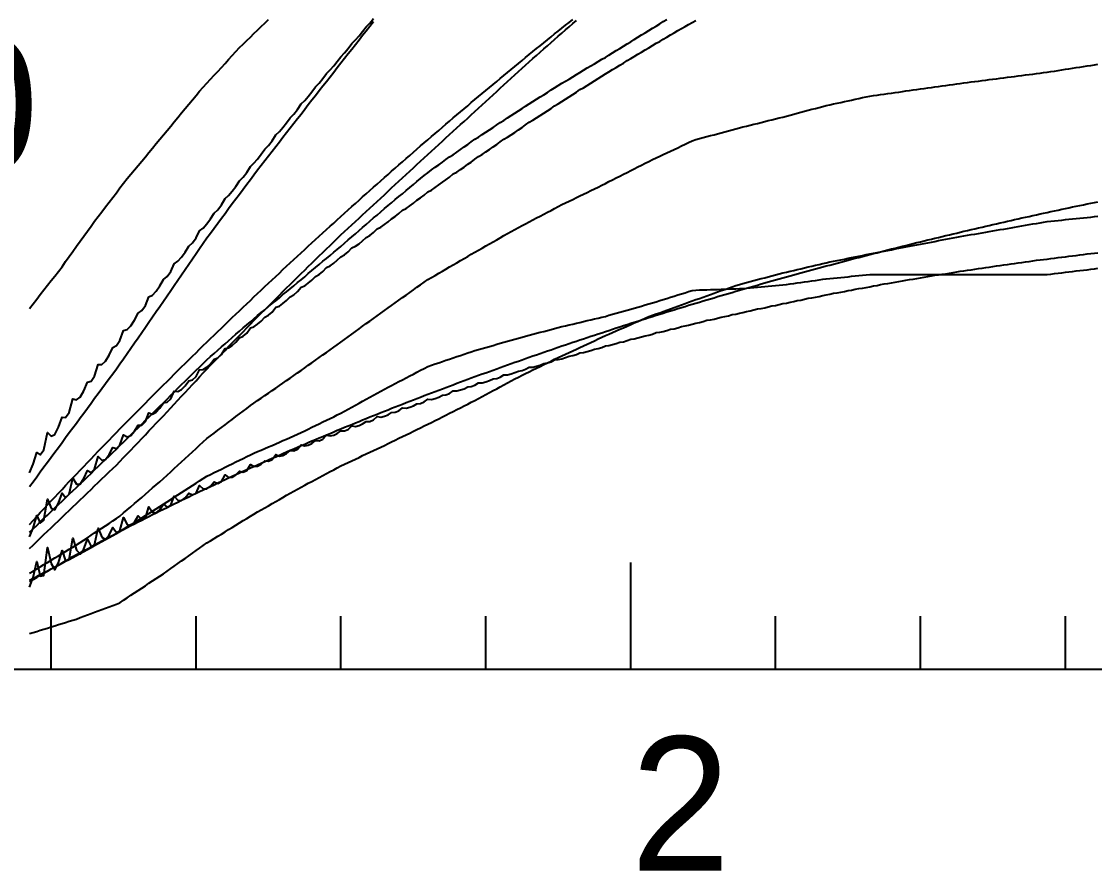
# Model space of a CAD drawing. Extents: x -35 to 179, y -35 to 144.
# Drawn here: x 6.9 to 70.9, y -12 to 38.7 of the extents above; entities that cross this region are included whole.
import ezdxf

# ---------------------------------------------------------------- set-up
doc = ezdxf.new("R2010")
doc.units = 0

msp = doc.modelspace()

# ---------------------------------------------------------------- linework, layer by layer
at = {"color": 0}
for p, q in [((43.238, 0), (43.238, 6.4)), ((8.648, 0), (8.648, 3.2)), ((17.295, 0), (17.295, 3.2)), ((25.943, 0), (25.943, 3.2)), ((34.591, 0), (34.591, 3.2)), ((51.886, 0), (51.886, 3.2)), ((60.534, 0), (60.534, 3.2)), ((69.181, 0), (69.181, 3.2))]:
    msp.add_line(p, q, dxfattribs=at)
msp.add_lwpolyline([(0, 0), (0, 118.084), (179.2, 118.084), (179.2, 0)], close=True, dxfattribs=at)
at = {"color": 3}
for points in [[(7.35, 11.755), (7.567, 12.268), (7.783, 12.97), (7.999, 12.825), (8.215, 13.117), (8.431, 14.154), (8.648, 13.944), (8.864, 14.044), (9.08, 14.484), (9.296, 15.068), (9.512, 15.054), (9.729, 15.354), (9.945, 16.178), (10.161, 16.101), (10.377, 16.262), (10.593, 16.655), (10.81, 17.159), (11.026, 17.228), (11.242, 17.53), (11.458, 18.213), (11.674, 18.224), (11.891, 18.422), (12.107, 18.783), (12.323, 19.232), (12.539, 19.355), (12.755, 19.657), (12.971, 20.241), (13.188, 20.312), (13.404, 20.532), (13.62, 20.871), (13.836, 21.281), (14.052, 21.44), (14.269, 21.738), (14.485, 22.252), (14.701, 22.366), (14.917, 22.599), (15.133, 22.921), (15.35, 23.301), (15.566, 23.484), (15.782, 23.78), (15.998, 24.241), (16.214, 24.384), (16.431, 24.626), (16.647, 24.935), (16.863, 25.292), (17.079, 25.492), (17.295, 25.783), (17.511, 26.204), (17.728, 26.369), (17.944, 26.616), (18.16, 26.915), (18.376, 27.253), (18.592, 27.464), (18.809, 27.751), (19.025, 28.14), (19.241, 28.321), (19.457, 28.571), (19.673, 28.86), (19.89, 29.183), (20.106, 29.402), (20.322, 29.685), (20.538, 30.048), (20.754, 30.24), (20.971, 30.491), (21.187, 30.772), (21.403, 31.083), (21.619, 31.307), (21.835, 31.585), (22.051, 31.927), (22.268, 32.128), (22.484, 32.379), (22.7, 32.653), (22.916, 32.952), (23.132, 33.179), (23.349, 33.454), (23.565, 33.778), (23.781, 33.984), (23.997, 34.234), (24.213, 34.502), (24.43, 34.792), (24.646, 35.021), (24.862, 35.291), (25.078, 35.6), (25.294, 35.811), (25.511, 36.059), (25.727, 36.321), (25.943, 36.602), (26.159, 36.832), (26.375, 37.097), (26.592, 37.394), (26.808, 37.607), (27.024, 37.853), (27.24, 38.11), (27.456, 38.383), (27.672, 38.613), (27.889, 38.874)], [(7.35, 8.671), (7.567, 8.906), (7.783, 9.141), (7.999, 9.374), (8.215, 9.608), (8.431, 9.841), (8.648, 10.073), (8.864, 10.304), (9.08, 10.535), (9.296, 10.765), (9.512, 10.995), (9.729, 11.224), (9.945, 11.453), (10.161, 11.681), (10.377, 11.908), (10.593, 12.135), (10.81, 12.362), (11.026, 12.588), (11.242, 12.813), (11.458, 13.038), (11.674, 13.262), (11.891, 13.486), (12.107, 13.709), (12.323, 13.932), (12.539, 14.154), (12.755, 14.376), (12.971, 14.597), (13.188, 14.818), (13.404, 15.038), (13.62, 15.258), (13.836, 15.478), (14.052, 15.696), (14.269, 15.915), (14.485, 16.133), (14.701, 16.35), (14.917, 16.567), (15.133, 16.784), (15.35, 17), (15.566, 17.215), (15.782, 17.43), (15.998, 17.645), (16.214, 17.859), (16.431, 18.073), (16.647, 18.286), (16.863, 18.499), (17.079, 18.712), (17.295, 18.924), (17.511, 19.135), (17.728, 19.346), (17.944, 19.557), (18.16, 19.767), (18.376, 19.977), (18.592, 20.186), (18.809, 20.395), (19.025, 20.604), (19.241, 20.812), (19.457, 21.02), (19.673, 21.227), (19.89, 21.434), (20.106, 21.64), (20.322, 21.846), (20.538, 22.052), (20.754, 22.257), (20.971, 22.462), (21.187, 22.666), (21.403, 22.87), (21.619, 23.074), (21.835, 23.277), (22.051, 23.48), (22.268, 23.682), (22.484, 23.884), (22.7, 24.086), (22.916, 24.287), (23.132, 24.488), (23.349, 24.688), (23.565, 24.888), (23.781, 25.087), (23.997, 25.287), (24.213, 25.485), (24.43, 25.684), (24.646, 25.882), (24.862, 26.079), (25.078, 26.277), (25.294, 26.474), (25.511, 26.67), (25.727, 26.866), (25.943, 27.062), (26.159, 27.257), (26.375, 27.452), (26.592, 27.647), (26.808, 27.841), (27.024, 28.035), (27.24, 28.228), (27.456, 28.421), (27.672, 28.614), (27.889, 28.806), (28.105, 28.998), (28.321, 29.189), (28.537, 29.381), (28.753, 29.571), (28.97, 29.762), (29.186, 29.952), (29.402, 30.142), (29.618, 30.331), (29.834, 30.52), (30.051, 30.708), (30.267, 30.897), (30.483, 31.085), (30.699, 31.272), (30.915, 31.459), (31.132, 31.646), (31.348, 31.832), (31.564, 32.018), (31.78, 32.204), (31.996, 32.389), (32.212, 32.574), (32.429, 32.759), (32.645, 32.943), (32.861, 33.127), (33.077, 33.311), (33.293, 33.494), (33.51, 33.677), (33.726, 33.859), (33.942, 34.041), (34.158, 34.223), (34.374, 34.404), (34.591, 34.585), (34.807, 34.766), (35.023, 34.946), (35.239, 35.126), (35.455, 35.306), (35.672, 35.485), (35.888, 35.664), (36.104, 35.843), (36.32, 36.021), (36.536, 36.199), (36.752, 36.376), (36.969, 36.553), (37.185, 36.73), (37.401, 36.907), (37.617, 37.083), (37.833, 37.259), (38.05, 37.434), (38.266, 37.609), (38.482, 37.784), (38.698, 37.958), (38.914, 38.133), (39.131, 38.306), (39.347, 38.48), (39.563, 38.653), (39.779, 38.825)], [(7.35, 7.938), (7.567, 8.437), (7.783, 9.202), (7.999, 8.752), (8.215, 8.93), (8.431, 10.173), (8.648, 9.642), (8.864, 9.543), (9.08, 9.941), (9.296, 10.543), (9.512, 10.283), (9.729, 10.476), (9.945, 11.426), (10.161, 11.082), (10.377, 11.075), (10.593, 11.407), (10.81, 11.9), (11.026, 11.763), (11.242, 11.964), (11.458, 12.717), (11.674, 12.5), (11.891, 12.55), (12.107, 12.84), (12.323, 13.258), (12.539, 13.202), (12.755, 13.406), (12.971, 14.021), (13.188, 13.893), (13.404, 13.979), (13.62, 14.24), (13.836, 14.605), (14.052, 14.604), (14.269, 14.808), (14.485, 15.326), (14.701, 15.261), (14.917, 15.371), (15.133, 15.611), (15.35, 15.936), (15.566, 15.973), (15.782, 16.176), (15.998, 16.621), (16.214, 16.602), (16.431, 16.728), (16.647, 16.952), (16.863, 17.248), (17.079, 17.312), (17.295, 17.512), (17.511, 17.902), (17.728, 17.918), (17.944, 18.054), (18.16, 18.266), (18.376, 18.538), (18.592, 18.622), (18.809, 18.819), (19.025, 19.166), (19.241, 19.207), (19.457, 19.351), (19.673, 19.553), (19.89, 19.805), (20.106, 19.904), (20.322, 20.098), (20.538, 20.411), (20.754, 20.472), (20.971, 20.62), (21.187, 20.813), (21.403, 21.05), (21.619, 21.159), (21.835, 21.35), (22.051, 21.635), (22.268, 21.711), (22.484, 21.862), (22.7, 22.048), (22.916, 22.271), (23.132, 22.388), (23.349, 22.575), (23.565, 22.838), (23.781, 22.925), (23.997, 23.078), (24.213, 23.257), (24.43, 23.47), (24.646, 23.592), (24.862, 23.776), (25.078, 24.019), (25.294, 24.115), (25.511, 24.269), (25.727, 24.442), (25.943, 24.645), (26.159, 24.772), (26.375, 24.952), (26.592, 25.178), (26.808, 25.282), (27.024, 25.435), (27.24, 25.603), (27.456, 25.797), (27.672, 25.927), (27.889, 26.103), (28.105, 26.316), (28.321, 26.424), (28.537, 26.577), (28.753, 26.741), (28.97, 26.927), (29.186, 27.058), (29.402, 27.231), (29.618, 27.432), (29.834, 27.544), (30.051, 27.696), (30.267, 27.855), (30.483, 28.034), (30.699, 28.166), (30.915, 28.336), (31.132, 28.525), (31.348, 28.641), (31.564, 28.791), (31.78, 28.945), (31.996, 29.118), (32.212, 29.251), (32.429, 29.417), (32.645, 29.597), (32.861, 29.714), (33.077, 29.863), (33.293, 30.014), (33.51, 30.18), (33.726, 30.313), (33.942, 30.476), (34.158, 30.647), (34.374, 30.766), (34.591, 30.913), (34.807, 31.059), (35.023, 31.22), (35.239, 31.353), (35.455, 31.512), (35.672, 31.676), (35.888, 31.795), (36.104, 31.94), (36.32, 32.083), (36.536, 32.239), (36.752, 32.37), (36.969, 32.526), (37.185, 32.683), (37.401, 32.802), (37.617, 32.945), (37.833, 33.084), (38.05, 33.235), (38.266, 33.366), (38.482, 33.518), (38.698, 33.669), (38.914, 33.788), (39.131, 33.928), (39.347, 34.064), (39.563, 34.211), (39.779, 34.34), (39.995, 34.489), (40.212, 34.633), (40.428, 34.752), (40.644, 34.89), (40.86, 35.022), (41.076, 35.164), (41.293, 35.292), (41.509, 35.437), (41.725, 35.577), (41.941, 35.694), (42.157, 35.83), (42.373, 35.959), (42.59, 36.097), (42.806, 36.223), (43.022, 36.365), (43.238, 36.499), (43.454, 36.616), (43.671, 36.749), (43.887, 36.875), (44.103, 37.009), (44.319, 37.133), (44.535, 37.272), (44.752, 37.401), (44.968, 37.516), (45.184, 37.646), (45.4, 37.769), (45.616, 37.899), (45.833, 38.021), (46.049, 38.157), (46.265, 38.282), (46.481, 38.396), (46.697, 38.523), (46.913, 38.643), (47.13, 38.769)]]:
    msp.add_lwpolyline(points, dxfattribs=at)
at = {"color": 4}
for points in [[(7.35, 8.204), (7.567, 8.406), (7.783, 8.609), (7.999, 8.822), (8.215, 9.037), (8.431, 9.228), (8.648, 9.439), (8.864, 9.652), (9.08, 9.853), (9.296, 10.054), (9.512, 10.266), (9.729, 10.48), (9.945, 10.668), (10.161, 10.878), (10.377, 11.097), (10.593, 11.3), (10.81, 11.504), (11.026, 11.719), (11.242, 11.935), (11.458, 12.125), (11.674, 12.339), (11.891, 12.553), (12.107, 12.755), (12.323, 12.956), (12.539, 13.17), (12.755, 13.384), (12.971, 13.584), (13.188, 13.805), (13.404, 14.028), (13.62, 14.236), (13.836, 14.445), (14.052, 14.666), (14.269, 14.888), (14.485, 15.083), (14.701, 15.303), (14.917, 15.523), (15.133, 15.73), (15.35, 15.937), (15.566, 16.159), (15.782, 16.381), (15.998, 16.577), (16.214, 16.798), (16.431, 17.019), (16.647, 17.226), (16.863, 17.434), (17.079, 17.654), (17.295, 17.875), (17.511, 18.069), (17.728, 18.287), (17.944, 18.507), (18.16, 18.694), (18.376, 18.879), (18.592, 19.076), (18.809, 19.274), (19.025, 19.446), (19.241, 19.642), (19.457, 19.838), (19.673, 20.022), (19.89, 20.205), (20.106, 20.401), (20.322, 20.597), (20.538, 20.767), (20.754, 20.955), (20.971, 21.142), (21.187, 21.316), (21.403, 21.49), (21.619, 21.676), (21.835, 21.862), (22.051, 22.022), (22.268, 22.207), (22.484, 22.392), (22.7, 22.564), (22.916, 22.736), (23.132, 22.92), (23.349, 23.108), (23.565, 23.273), (23.781, 23.462), (23.997, 23.652), (24.213, 23.829), (24.43, 24.006), (24.646, 24.194), (24.862, 24.383), (25.078, 24.546), (25.294, 24.734), (25.511, 24.921), (25.727, 25.096), (25.943, 25.271), (26.159, 25.47), (26.375, 25.666), (26.592, 25.837), (26.808, 26.031), (27.024, 26.226), (27.24, 26.408), (27.456, 26.59), (27.672, 26.784), (27.889, 26.978), (28.105, 27.147), (28.321, 27.34), (28.537, 27.533), (28.753, 27.708), (28.97, 27.884), (29.186, 28.071), (29.402, 28.259), (29.618, 28.422), (29.834, 28.608), (30.051, 28.795), (30.267, 28.969), (30.483, 29.143), (30.699, 29.328), (30.915, 29.514), (31.132, 29.675), (31.348, 29.838), (31.564, 29.998), (31.78, 30.146), (31.996, 30.295), (32.212, 30.454), (32.429, 30.614), (32.645, 30.749), (32.861, 30.908), (33.077, 31.067), (33.293, 31.213), (33.51, 31.36), (33.726, 31.517), (33.942, 31.67), (34.158, 31.798), (34.374, 31.948), (34.591, 32.098), (34.807, 32.237), (35.023, 32.375), (35.239, 32.524), (35.455, 32.674), (35.672, 32.8), (35.888, 32.948), (36.104, 33.097), (36.32, 33.233), (36.536, 33.368), (36.752, 33.513), (36.969, 33.657), (37.185, 33.778), (37.401, 33.922), (37.617, 34.065), (37.833, 34.197), (38.05, 34.329), (38.266, 34.471), (38.482, 34.614), (38.698, 34.733), (38.914, 34.875), (39.131, 35.016), (39.347, 35.142), (39.563, 35.268), (39.779, 35.405), (39.995, 35.542), (40.212, 35.656), (40.428, 35.792), (40.644, 35.929), (40.86, 36.053), (41.076, 36.178), (41.293, 36.313), (41.509, 36.448), (41.725, 36.561), (41.941, 36.702), (42.157, 36.842), (42.373, 36.971), (42.59, 37.101), (42.806, 37.24), (43.022, 37.379), (43.238, 37.497), (43.454, 37.635), (43.671, 37.773), (43.887, 37.901), (44.103, 38.028), (44.319, 38.165), (44.535, 38.306), (44.752, 38.424), (44.968, 38.564), (45.184, 38.703), (45.4, 38.832)], [(7.35, 7.225), (7.567, 7.434), (7.783, 7.642), (7.999, 7.851), (8.215, 8.059), (8.431, 8.267), (8.648, 8.475), (8.864, 8.682), (9.08, 8.889), (9.296, 9.096), (9.512, 9.303), (9.729, 9.509), (9.945, 9.715), (10.161, 9.921), (10.377, 10.133), (10.593, 10.343), (10.81, 10.552), (11.026, 10.761), (11.242, 10.97), (11.458, 11.178), (11.674, 11.387), (11.891, 11.595), (12.107, 11.802), (12.323, 12.01), (12.539, 12.217), (12.755, 12.425), (12.971, 12.657), (13.188, 12.885), (13.404, 13.112), (13.62, 13.34), (13.836, 13.568), (14.052, 13.796), (14.269, 14.024), (14.485, 14.252), (14.701, 14.48), (14.917, 14.708), (15.133, 14.936), (15.35, 15.164), (15.566, 15.396), (15.782, 15.628), (15.998, 15.86), (16.214, 16.092), (16.431, 16.324), (16.647, 16.556), (16.863, 16.788), (17.079, 17.02), (17.295, 17.252), (17.511, 17.484), (17.728, 17.716), (17.944, 17.948), (18.16, 18.173), (18.376, 18.396), (18.592, 18.62), (18.809, 18.843), (19.025, 19.066), (19.241, 19.288), (19.457, 19.511), (19.673, 19.734), (19.89, 19.956), (20.106, 20.178), (20.322, 20.4), (20.538, 20.622), (20.754, 20.841), (20.971, 21.058), (21.187, 21.276), (21.403, 21.493), (21.619, 21.709), (21.835, 21.926), (22.051, 22.143), (22.268, 22.359), (22.484, 22.575), (22.7, 22.791), (22.916, 23.006), (23.132, 23.222), (23.349, 23.437), (23.565, 23.646), (23.781, 23.858), (23.997, 24.068), (24.213, 24.279), (24.43, 24.489), (24.646, 24.7), (24.862, 24.91), (25.078, 25.119), (25.294, 25.329), (25.511, 25.538), (25.727, 25.747), (25.943, 25.956), (26.159, 26.156), (26.375, 26.358), (26.592, 26.559), (26.808, 26.76), (27.024, 26.961), (27.24, 27.162), (27.456, 27.362), (27.672, 27.563), (27.889, 27.763), (28.105, 27.962), (28.321, 28.162), (28.537, 28.361), (28.753, 28.562), (28.97, 28.763), (29.186, 28.963), (29.402, 29.163), (29.618, 29.363), (29.834, 29.562), (30.051, 29.762), (30.267, 29.961), (30.483, 30.16), (30.699, 30.358), (30.915, 30.557), (31.132, 30.755), (31.348, 30.954), (31.564, 31.154), (31.78, 31.353), (31.996, 31.552), (32.212, 31.751), (32.429, 31.949), (32.645, 32.148), (32.861, 32.346), (33.077, 32.543), (33.293, 32.741), (33.51, 32.938), (33.726, 33.136), (33.942, 33.335), (34.158, 33.535), (34.374, 33.735), (34.591, 33.935), (34.807, 34.134), (35.023, 34.333), (35.239, 34.532), (35.455, 34.731), (35.672, 34.93), (35.888, 35.128), (36.104, 35.326), (36.32, 35.524), (36.536, 35.719), (36.752, 35.912), (36.969, 36.105), (37.185, 36.297), (37.401, 36.489), (37.617, 36.681), (37.833, 36.872), (38.05, 37.063), (38.266, 37.254), (38.482, 37.445), (38.698, 37.636), (38.914, 37.826), (39.131, 38.016), (39.347, 38.202), (39.563, 38.389), (39.779, 38.575), (39.995, 38.761)], [(7.35, 10.931), (7.567, 11.221), (7.783, 11.512), (7.999, 11.809), (8.215, 12.109), (8.431, 12.389), (8.648, 12.685), (8.864, 12.983), (9.08, 13.27), (9.296, 13.558), (9.512, 13.854), (9.729, 14.151), (9.945, 14.429), (10.161, 14.723), (10.377, 15.027), (10.593, 15.318), (10.81, 15.61), (11.026, 15.91), (11.242, 16.211), (11.458, 16.492), (11.674, 16.79), (11.891, 17.089), (12.107, 17.377), (12.323, 17.667), (12.539, 17.964), (12.755, 18.262), (12.971, 18.567), (13.188, 18.884), (13.404, 19.202), (13.62, 19.51), (13.836, 19.818), (14.052, 20.135), (14.269, 20.453), (14.485, 20.751), (14.701, 21.067), (14.917, 21.384), (15.133, 21.691), (15.35, 21.998), (15.566, 22.319), (15.782, 22.64), (15.998, 22.942), (16.214, 23.262), (16.431, 23.582), (16.647, 23.893), (16.863, 24.203), (17.079, 24.523), (17.295, 24.843), (17.511, 25.143), (17.728, 25.462), (17.944, 25.78), (18.16, 26.071), (18.376, 26.36), (18.592, 26.657), (18.809, 26.954), (19.025, 27.233), (19.241, 27.529), (19.457, 27.825), (19.673, 28.112), (19.89, 28.399), (20.106, 28.694), (20.322, 28.989), (20.538, 29.266), (20.754, 29.554), (20.971, 29.84), (21.187, 30.117), (21.403, 30.393), (21.619, 30.678), (21.835, 30.963), (22.051, 31.229), (22.268, 31.513), (22.484, 31.797), (22.7, 32.071), (22.916, 32.345), (23.132, 32.628), (23.349, 32.913), (23.565, 33.178), (23.781, 33.461), (23.997, 33.745), (24.213, 34.019), (24.43, 34.293), (24.646, 34.575), (24.862, 34.857), (25.078, 35.121), (25.294, 35.402), (25.511, 35.683), (25.727, 35.955), (25.943, 36.226), (26.159, 36.508), (26.375, 36.789), (26.592, 37.053), (26.808, 37.333), (27.024, 37.613), (27.24, 37.884), (27.456, 38.154), (27.672, 38.433), (27.889, 38.712)]]:
    msp.add_lwpolyline(points, dxfattribs=at)
at = {"color": 6}
for points in [[(7.35, 21.571), (7.567, 21.847), (7.783, 22.123), (7.999, 22.399), (8.215, 22.675), (8.431, 22.951), (8.648, 23.227), (8.864, 23.503), (9.08, 23.779), (9.296, 24.056), (9.512, 24.371), (9.729, 24.674), (9.945, 24.977), (10.161, 25.28), (10.377, 25.582), (10.593, 25.885), (10.81, 26.188), (11.026, 26.491), (11.242, 26.782), (11.458, 27.065), (11.674, 27.347), (11.891, 27.63), (12.107, 27.913), (12.323, 28.196), (12.539, 28.479), (12.755, 28.762), (12.971, 29.045), (13.188, 29.328), (13.404, 29.584), (13.62, 29.845), (13.836, 30.105), (14.052, 30.366), (14.269, 30.626), (14.485, 30.887), (14.701, 31.148), (14.917, 31.408), (15.133, 31.669), (15.35, 31.93), (15.566, 32.192), (15.782, 32.454), (15.998, 32.716), (16.214, 32.978), (16.431, 33.24), (16.647, 33.502), (16.863, 33.764), (17.079, 34.026), (17.295, 34.288), (17.511, 34.549), (17.728, 34.78), (17.944, 35.016), (18.16, 35.253), (18.376, 35.489), (18.592, 35.726), (18.809, 35.963), (19.025, 36.199), (19.241, 36.436), (19.457, 36.672), (19.673, 36.909), (19.89, 37.146), (20.106, 37.351), (20.322, 37.561), (20.538, 37.772), (20.754, 37.982), (20.971, 38.192), (21.187, 38.402), (21.403, 38.612), (21.619, 38.823)], [(7.35, 2.149), (7.567, 2.216), (7.783, 2.283), (7.999, 2.35), (8.215, 2.417), (8.431, 2.484), (8.648, 2.551), (8.864, 2.618), (9.08, 2.685), (9.296, 2.753), (9.512, 2.82), (9.729, 2.887), (9.945, 2.954), (10.161, 3.021), (10.377, 3.107), (10.593, 3.188), (10.81, 3.268), (11.026, 3.349), (11.242, 3.429), (11.458, 3.51), (11.674, 3.59), (11.891, 3.67), (12.107, 3.751), (12.323, 3.831), (12.539, 3.912), (12.755, 3.992), (12.971, 4.152), (13.188, 4.295), (13.404, 4.438), (13.62, 4.581), (13.836, 4.724), (14.052, 4.867), (14.269, 5.01), (14.485, 5.154), (14.701, 5.297), (14.917, 5.44), (15.133, 5.583), (15.35, 5.726), (15.566, 5.879), (15.782, 6.032), (15.998, 6.185), (16.214, 6.338), (16.431, 6.491), (16.647, 6.644), (16.863, 6.797), (17.079, 6.95), (17.295, 7.103), (17.511, 7.255), (17.728, 7.408), (17.944, 7.561), (18.16, 7.697), (18.376, 7.83), (18.592, 7.963), (18.809, 8.096), (19.025, 8.23), (19.241, 8.363), (19.457, 8.496), (19.673, 8.629), (19.89, 8.763), (20.106, 8.896), (20.322, 9.029), (20.538, 9.162), (20.754, 9.289), (20.971, 9.413), (21.187, 9.538), (21.403, 9.662), (21.619, 9.786), (21.835, 9.911), (22.051, 10.035), (22.268, 10.159), (22.484, 10.283), (22.7, 10.408), (22.916, 10.532), (23.132, 10.656), (23.349, 10.78), (23.565, 10.893), (23.781, 11.009), (23.997, 11.125), (24.213, 11.241), (24.43, 11.358), (24.646, 11.474), (24.862, 11.59), (25.078, 11.706), (25.294, 11.822), (25.511, 11.939), (25.727, 12.055), (25.943, 12.171), (26.159, 12.269), (26.375, 12.371), (26.592, 12.473), (26.808, 12.574), (27.024, 12.676), (27.24, 12.778), (27.456, 12.88), (27.672, 12.982), (27.889, 13.084), (28.105, 13.186), (28.321, 13.288), (28.537, 13.39), (28.753, 13.495), (28.97, 13.601), (29.186, 13.706), (29.402, 13.812), (29.618, 13.917), (29.834, 14.023), (30.051, 14.128), (30.267, 14.234), (30.483, 14.339), (30.699, 14.445), (30.915, 14.55), (31.132, 14.656), (31.348, 14.764), (31.564, 14.874), (31.78, 14.983), (31.996, 15.092), (32.212, 15.201), (32.429, 15.31), (32.645, 15.419), (32.861, 15.528), (33.077, 15.637), (33.293, 15.746), (33.51, 15.855), (33.726, 15.964), (33.942, 16.078), (34.158, 16.194), (34.374, 16.311), (34.591, 16.427), (34.807, 16.543), (35.023, 16.659), (35.239, 16.776), (35.455, 16.892), (35.672, 17.008), (35.888, 17.124), (36.104, 17.24), (36.32, 17.357), (36.536, 17.468), (36.752, 17.574), (36.969, 17.681), (37.185, 17.787), (37.401, 17.893), (37.617, 18), (37.833, 18.106), (38.05, 18.212), (38.266, 18.319), (38.482, 18.425), (38.698, 18.532), (38.914, 18.638), (39.131, 18.744), (39.347, 18.842), (39.563, 18.943), (39.779, 19.043), (39.995, 19.143), (40.212, 19.243), (40.428, 19.343), (40.644, 19.443), (40.86, 19.543), (41.076, 19.643), (41.293, 19.744), (41.509, 19.844), (41.725, 19.944), (41.941, 20.038), (42.157, 20.133), (42.373, 20.227), (42.59, 20.322), (42.806, 20.417), (43.022, 20.512), (43.238, 20.606), (43.454, 20.701), (43.671, 20.796), (43.887, 20.891), (44.103, 20.985), (44.319, 21.08), (44.535, 21.159), (44.752, 21.237), (44.968, 21.315), (45.184, 21.393), (45.4, 21.47), (45.616, 21.548), (45.833, 21.626), (46.049, 21.704), (46.265, 21.781), (46.481, 21.859), (46.697, 21.937), (46.913, 22.015), (47.13, 22.092), (47.346, 22.169), (47.562, 22.245), (47.778, 22.322), (47.994, 22.399), (48.211, 22.476), (48.427, 22.553), (48.643, 22.63), (48.859, 22.707), (49.075, 22.783), (49.292, 22.86), (49.508, 22.937), (49.724, 23.004), (49.94, 23.061), (50.156, 23.118), (50.373, 23.175), (50.589, 23.233), (50.805, 23.29), (51.021, 23.347), (51.237, 23.404), (51.453, 23.461), (51.67, 23.519), (51.886, 23.576), (52.102, 23.633), (52.318, 23.69), (52.534, 23.739), (52.751, 23.79), (52.967, 23.841), (53.183, 23.892), (53.399, 23.943), (53.615, 23.994), (53.832, 24.045), (54.048, 24.096), (54.264, 24.147), (54.48, 24.198), (54.696, 24.249), (54.913, 24.299), (55.129, 24.342), (55.345, 24.386), (55.561, 24.43), (55.777, 24.474), (55.994, 24.518), (56.21, 24.561), (56.426, 24.605), (56.642, 24.649), (56.858, 24.693), (57.074, 24.736), (57.291, 24.78), (57.507, 24.824), (57.723, 24.866), (57.939, 24.908), (58.155, 24.95), (58.372, 24.992), (58.588, 25.034), (58.804, 25.076), (59.02, 25.118), (59.236, 25.16), (59.453, 25.202), (59.669, 25.244), (59.885, 25.286), (60.101, 25.328), (60.317, 25.37), (60.534, 25.411), (60.75, 25.452), (60.966, 25.493), (61.182, 25.534), (61.398, 25.575), (61.614, 25.616), (61.831, 25.657), (62.047, 25.698), (62.263, 25.739), (62.479, 25.781), (62.695, 25.822), (62.912, 25.861), (63.128, 25.898), (63.344, 25.936), (63.56, 25.974), (63.776, 26.011), (63.993, 26.049), (64.209, 26.086), (64.425, 26.124), (64.641, 26.161), (64.857, 26.199), (65.074, 26.236), (65.29, 26.274), (65.506, 26.311), (65.722, 26.349), (65.938, 26.386), (66.154, 26.424), (66.371, 26.461), (66.587, 26.499), (66.803, 26.536), (67.019, 26.574), (67.235, 26.612), (67.452, 26.649), (67.668, 26.687), (67.884, 26.724), (68.1, 26.762), (68.316, 26.782), (68.533, 26.805), (68.749, 26.827), (68.965, 26.849), (69.181, 26.872), (69.397, 26.894), (69.614, 26.916), (69.83, 26.939), (70.046, 26.961), (70.262, 26.983), (70.478, 27.006), (70.695, 27.028), (70.911, 27.05), (71.127, 27.071)]]:
    msp.add_lwpolyline(points, dxfattribs=at)
at = {"color": 1}
msp.add_lwpolyline([(7.35, 5.758), (7.567, 5.887), (7.783, 6.017), (7.999, 6.147), (8.215, 6.276), (8.431, 6.406), (8.648, 6.536), (8.864, 6.666), (9.08, 6.796), (9.296, 6.926), (9.512, 7.056), (9.729, 7.186), (9.945, 7.316), (10.161, 7.446), (10.377, 7.594), (10.593, 7.736), (10.81, 7.879), (11.026, 8.021), (11.242, 8.163), (11.458, 8.306), (11.674, 8.449), (11.891, 8.591), (12.107, 8.734), (12.323, 8.877), (12.539, 9.02), (12.755, 9.162), (12.971, 9.358), (13.188, 9.543), (13.404, 9.728), (13.62, 9.913), (13.836, 10.099), (14.052, 10.286), (14.269, 10.473), (14.485, 10.66), (14.701, 10.847), (14.917, 11.035), (15.133, 11.223), (15.35, 11.412), (15.566, 11.61), (15.782, 11.808), (15.998, 12.006), (16.214, 12.205), (16.431, 12.403), (16.647, 12.602), (16.863, 12.802), (17.079, 13.001), (17.295, 13.201), (17.511, 13.401), (17.728, 13.601), (17.944, 13.801), (18.16, 13.967), (18.376, 14.129), (18.592, 14.292), (18.809, 14.455), (19.025, 14.617), (19.241, 14.78), (19.457, 14.944), (19.673, 15.107), (19.89, 15.27), (20.106, 15.434), (20.322, 15.598), (20.538, 15.762), (20.754, 15.915), (20.971, 16.064), (21.187, 16.213), (21.403, 16.362), (21.619, 16.511), (21.835, 16.66), (22.051, 16.81), (22.268, 16.959), (22.484, 17.109), (22.7, 17.259), (22.916, 17.409), (23.132, 17.558), (23.349, 17.713), (23.565, 17.864), (23.781, 18.018), (23.997, 18.172), (24.213, 18.326), (24.43, 18.48), (24.646, 18.634), (24.862, 18.788), (25.078, 18.942), (25.294, 19.096), (25.511, 19.25), (25.727, 19.404), (25.943, 19.558), (26.159, 19.716), (26.375, 19.873), (26.592, 20.031), (26.808, 20.188), (27.024, 20.345), (27.24, 20.502), (27.456, 20.659), (27.672, 20.817), (27.889, 20.974), (28.105, 21.131), (28.321, 21.288), (28.537, 21.445), (28.753, 21.599), (28.97, 21.753), (29.186, 21.907), (29.402, 22.06), (29.618, 22.214), (29.834, 22.368), (30.051, 22.522), (30.267, 22.676), (30.483, 22.83), (30.699, 22.984), (30.915, 23.138), (31.132, 23.292), (31.348, 23.419), (31.564, 23.545), (31.78, 23.671), (31.996, 23.797), (32.212, 23.922), (32.429, 24.048), (32.645, 24.174), (32.861, 24.3), (33.077, 24.426), (33.293, 24.553), (33.51, 24.679), (33.726, 24.805), (33.942, 24.929), (34.158, 25.051), (34.374, 25.174), (34.591, 25.297), (34.807, 25.42), (35.023, 25.544), (35.239, 25.667), (35.455, 25.79), (35.672, 25.914), (35.888, 26.037), (36.104, 26.161), (36.32, 26.284), (36.536, 26.403), (36.752, 26.516), (36.969, 26.629), (37.185, 26.743), (37.401, 26.856), (37.617, 26.97), (37.833, 27.084), (38.05, 27.197), (38.266, 27.311), (38.482, 27.425), (38.698, 27.539), (38.914, 27.653), (39.131, 27.767), (39.347, 27.869), (39.563, 27.974), (39.779, 28.079), (39.995, 28.185), (40.212, 28.29), (40.428, 28.396), (40.644, 28.501), (40.86, 28.607), (41.076, 28.712), (41.293, 28.818), (41.509, 28.924), (41.725, 29.03), (41.941, 29.14), (42.157, 29.25), (42.373, 29.36), (42.59, 29.47), (42.806, 29.58), (43.022, 29.69), (43.238, 29.8), (43.454, 29.91), (43.671, 30.02), (43.887, 30.13), (44.103, 30.24), (44.319, 30.351), (44.535, 30.453), (44.752, 30.556), (44.968, 30.658), (45.184, 30.76), (45.4, 30.862), (45.616, 30.965), (45.833, 31.067), (46.049, 31.169), (46.265, 31.271), (46.481, 31.374), (46.697, 31.476), (46.913, 31.578), (47.13, 31.649), (47.346, 31.708), (47.562, 31.767), (47.778, 31.827), (47.994, 31.886), (48.211, 31.945), (48.427, 32.005), (48.643, 32.064), (48.859, 32.124), (49.075, 32.183), (49.292, 32.243), (49.508, 32.303), (49.724, 32.355), (49.94, 32.405), (50.156, 32.459), (50.373, 32.513), (50.589, 32.567), (50.805, 32.62), (51.021, 32.674), (51.237, 32.728), (51.453, 32.782), (51.67, 32.835), (51.886, 32.889), (52.102, 32.943), (52.318, 32.997), (52.534, 33.056), (52.751, 33.114), (52.967, 33.171), (53.183, 33.229), (53.399, 33.287), (53.615, 33.345), (53.832, 33.402), (54.048, 33.46), (54.264, 33.518), (54.48, 33.576), (54.696, 33.633), (54.913, 33.691), (55.129, 33.736), (55.345, 33.783), (55.561, 33.829), (55.777, 33.876), (55.994, 33.922), (56.21, 33.969), (56.426, 34.015), (56.642, 34.062), (56.858, 34.108), (57.074, 34.155), (57.291, 34.201), (57.507, 34.248), (57.723, 34.279), (57.939, 34.31), (58.155, 34.34), (58.372, 34.371), (58.588, 34.402), (58.804, 34.432), (59.02, 34.463), (59.236, 34.493), (59.453, 34.524), (59.669, 34.555), (59.885, 34.585), (60.101, 34.616), (60.317, 34.646), (60.534, 34.676), (60.75, 34.707), (60.966, 34.737), (61.182, 34.767), (61.398, 34.797), (61.614, 34.827), (61.831, 34.858), (62.047, 34.888), (62.263, 34.918), (62.479, 34.948), (62.695, 34.979), (62.912, 35.008), (63.128, 35.035), (63.344, 35.063), (63.56, 35.091), (63.776, 35.119), (63.993, 35.147), (64.209, 35.174), (64.425, 35.202), (64.641, 35.23), (64.857, 35.258), (65.074, 35.286), (65.29, 35.314), (65.506, 35.342), (65.722, 35.37), (65.938, 35.398), (66.154, 35.426), (66.371, 35.454), (66.587, 35.482), (66.803, 35.51), (67.019, 35.538), (67.235, 35.566), (67.452, 35.594), (67.668, 35.622), (67.884, 35.65), (68.1, 35.678), (68.316, 35.713), (68.533, 35.746), (68.749, 35.78), (68.965, 35.814), (69.181, 35.848), (69.397, 35.882), (69.614, 35.916), (69.83, 35.95), (70.046, 35.984), (70.262, 36.018), (70.478, 36.051), (70.695, 36.085), (70.911, 36.123), (71.127, 36.161)], dxfattribs=at)
at = {"color": 2}
for points in [[(7.35, 5.758), (7.567, 5.887), (7.783, 6.017), (7.999, 6.147), (8.215, 6.276), (8.431, 6.406), (8.648, 6.536), (8.864, 6.666), (9.08, 6.796), (9.296, 6.926), (9.512, 7.056), (9.729, 7.186), (9.945, 7.316), (10.161, 7.446), (10.377, 7.594), (10.593, 7.736), (10.81, 7.879), (11.026, 8.021), (11.242, 8.163), (11.458, 8.306), (11.674, 8.449), (11.891, 8.591), (12.107, 8.734), (12.323, 8.877), (12.539, 9.02), (12.755, 9.162), (12.971, 9.358), (13.188, 9.543), (13.404, 9.728), (13.62, 9.913), (13.836, 10.099), (14.052, 10.286), (14.269, 10.473), (14.485, 10.66), (14.701, 10.847), (14.917, 11.035), (15.133, 11.223), (15.35, 11.412), (15.566, 11.61), (15.782, 11.808), (15.998, 12.006), (16.214, 12.205), (16.431, 12.403), (16.647, 12.602), (16.863, 12.802), (17.079, 13.001), (17.295, 13.201), (17.511, 13.401), (17.728, 13.601), (17.944, 13.801), (18.16, 13.967), (18.376, 14.129), (18.592, 14.292), (18.809, 14.455), (19.025, 14.617), (19.241, 14.78), (19.457, 14.944), (19.673, 15.107), (19.89, 15.27), (20.106, 15.434), (20.322, 15.598), (20.538, 15.762), (20.754, 15.915), (20.971, 16.064), (21.187, 16.213), (21.403, 16.362), (21.619, 16.511), (21.835, 16.66), (22.051, 16.81), (22.268, 16.959), (22.484, 17.109), (22.7, 17.259), (22.916, 17.409), (23.132, 17.558), (23.349, 17.713), (23.565, 17.864), (23.781, 18.018), (23.997, 18.172), (24.213, 18.326), (24.43, 18.48), (24.646, 18.634), (24.862, 18.788), (25.078, 18.942), (25.294, 19.096), (25.511, 19.25), (25.727, 19.404), (25.943, 19.558), (26.159, 19.716), (26.375, 19.873), (26.592, 20.031), (26.808, 20.188), (27.024, 20.345), (27.24, 20.502), (27.456, 20.659), (27.672, 20.817), (27.889, 20.974), (28.105, 21.131), (28.321, 21.288), (28.537, 21.445), (28.753, 21.599), (28.97, 21.753), (29.186, 21.907), (29.402, 22.06), (29.618, 22.214), (29.834, 22.368), (30.051, 22.522), (30.267, 22.676), (30.483, 22.83), (30.699, 22.984), (30.915, 23.138), (31.132, 23.292), (31.348, 23.419), (31.564, 23.545), (31.78, 23.671), (31.996, 23.797), (32.212, 23.922), (32.429, 24.048), (32.645, 24.174), (32.861, 24.3), (33.077, 24.426), (33.293, 24.553), (33.51, 24.679), (33.726, 24.805), (33.942, 24.929), (34.158, 25.051), (34.374, 25.174), (34.591, 25.297), (34.807, 25.42), (35.023, 25.544), (35.239, 25.667), (35.455, 25.79), (35.672, 25.914), (35.888, 26.037), (36.104, 26.161), (36.32, 26.284), (36.536, 26.403), (36.752, 26.516), (36.969, 26.629), (37.185, 26.743), (37.401, 26.856), (37.617, 26.97), (37.833, 27.084), (38.05, 27.197), (38.266, 27.311), (38.482, 27.425), (38.698, 27.539), (38.914, 27.653), (39.131, 27.767), (39.347, 27.869), (39.563, 27.974), (39.779, 28.079), (39.995, 28.185), (40.212, 28.29), (40.428, 28.396), (40.644, 28.501), (40.86, 28.607), (41.076, 28.712), (41.293, 28.818), (41.509, 28.924), (41.725, 29.03), (41.941, 29.14), (42.157, 29.25), (42.373, 29.36), (42.59, 29.47), (42.806, 29.58), (43.022, 29.69), (43.238, 29.8), (43.454, 29.91), (43.671, 30.02), (43.887, 30.13), (44.103, 30.24), (44.319, 30.351), (44.535, 30.453), (44.752, 30.556), (44.968, 30.658), (45.184, 30.76), (45.4, 30.862), (45.616, 30.965), (45.833, 31.067), (46.049, 31.169), (46.265, 31.271), (46.481, 31.374), (46.697, 31.476), (46.913, 31.578), (47.13, 31.649), (47.346, 31.708), (47.562, 31.767), (47.778, 31.827), (47.994, 31.886), (48.211, 31.945), (48.427, 32.005), (48.643, 32.064), (48.859, 32.124), (49.075, 32.183), (49.292, 32.243), (49.508, 32.303), (49.724, 32.355), (49.94, 32.405), (50.156, 32.459), (50.373, 32.513), (50.589, 32.567), (50.805, 32.62), (51.021, 32.674), (51.237, 32.728), (51.453, 32.782), (51.67, 32.835), (51.886, 32.889), (52.102, 32.943), (52.318, 32.997), (52.534, 33.056), (52.751, 33.114), (52.967, 33.171), (53.183, 33.229), (53.399, 33.287), (53.615, 33.345), (53.832, 33.402), (54.048, 33.46), (54.264, 33.518), (54.48, 33.576), (54.696, 33.633), (54.913, 33.691), (55.129, 33.736), (55.345, 33.783), (55.561, 33.829), (55.777, 33.876), (55.994, 33.922), (56.21, 33.969), (56.426, 34.015), (56.642, 34.062), (56.858, 34.108), (57.074, 34.155), (57.291, 34.201), (57.507, 34.248), (57.723, 34.279), (57.939, 34.31), (58.155, 34.34), (58.372, 34.371), (58.588, 34.402), (58.804, 34.432), (59.02, 34.463), (59.236, 34.493), (59.453, 34.524), (59.669, 34.555), (59.885, 34.585), (60.101, 34.616), (60.317, 34.646), (60.534, 34.676), (60.75, 34.707), (60.966, 34.737), (61.182, 34.767), (61.398, 34.797), (61.614, 34.827), (61.831, 34.858), (62.047, 34.888), (62.263, 34.918), (62.479, 34.948), (62.695, 34.979), (62.912, 35.008), (63.128, 35.035), (63.344, 35.063), (63.56, 35.091), (63.776, 35.119), (63.993, 35.147), (64.209, 35.174), (64.425, 35.202), (64.641, 35.23), (64.857, 35.258), (65.074, 35.286), (65.29, 35.314), (65.506, 35.342), (65.722, 35.37), (65.938, 35.398), (66.154, 35.426), (66.371, 35.454), (66.587, 35.482), (66.803, 35.51), (67.019, 35.538), (67.235, 35.566), (67.452, 35.594), (67.668, 35.622), (67.884, 35.65), (68.1, 35.678), (68.316, 35.713), (68.533, 35.746), (68.749, 35.78), (68.965, 35.814), (69.181, 35.848), (69.397, 35.882), (69.614, 35.916), (69.83, 35.95), (70.046, 35.984), (70.262, 36.018), (70.478, 36.051), (70.695, 36.085), (70.911, 36.123), (71.127, 36.161)], [(7.35, 5.254), (7.567, 5.382), (7.783, 5.51), (7.999, 5.637), (8.215, 5.763), (8.431, 5.888), (8.648, 6.012), (8.864, 6.136), (9.08, 6.259), (9.296, 6.382), (9.512, 6.504), (9.729, 6.625), (9.945, 6.745), (10.161, 6.865), (10.377, 6.985), (10.593, 7.104), (10.81, 7.222), (11.026, 7.339), (11.242, 7.456), (11.458, 7.573), (11.674, 7.689), (11.891, 7.804), (12.107, 7.919), (12.323, 8.034), (12.539, 8.147), (12.755, 8.261), (12.971, 8.374), (13.188, 8.486), (13.404, 8.598), (13.62, 8.709), (13.836, 8.82), (14.052, 8.93), (14.269, 9.04), (14.485, 9.149), (14.701, 9.258), (14.917, 9.367), (15.133, 9.475), (15.35, 9.583), (15.566, 9.69), (15.782, 9.796), (15.998, 9.903), (16.214, 10.009), (16.431, 10.114), (16.647, 10.219), (16.863, 10.323), (17.079, 10.428), (17.295, 10.531), (17.511, 10.635), (17.728, 10.738), (17.944, 10.84), (18.16, 10.942), (18.376, 11.044), (18.592, 11.145), (18.809, 11.246), (19.025, 11.347), (19.241, 11.447), (19.457, 11.547), (19.673, 11.646), (19.89, 11.745), (20.106, 11.844), (20.322, 11.942), (20.538, 12.04), (20.754, 12.138), (20.971, 12.235), (21.187, 12.332), (21.403, 12.429), (21.619, 12.525), (21.835, 12.621), (22.051, 12.716), (22.268, 12.811), (22.484, 12.906), (22.7, 13.001), (22.916, 13.095), (23.132, 13.189), (23.349, 13.282), (23.565, 13.375), (23.781, 13.468), (23.997, 13.561), (24.213, 13.653), (24.43, 13.745), (24.646, 13.836), (24.862, 13.928), (25.078, 14.018), (25.294, 14.109), (25.511, 14.199), (25.727, 14.289), (25.943, 14.379), (26.159, 14.468), (26.375, 14.557), (26.592, 14.646), (26.808, 14.735), (27.024, 14.823), (27.24, 14.911), (27.456, 14.998), (27.672, 15.086), (27.889, 15.173), (28.105, 15.259), (28.321, 15.346), (28.537, 15.432), (28.753, 15.518), (28.97, 15.603), (29.186, 15.689), (29.402, 15.773), (29.618, 15.858), (29.834, 15.943), (30.051, 16.027), (30.267, 16.111), (30.483, 16.194), (30.699, 16.278), (30.915, 16.361), (31.132, 16.443), (31.348, 16.526), (31.564, 16.608), (31.78, 16.69), (31.996, 16.772), (32.212, 16.853), (32.429, 16.934), (32.645, 17.015), (32.861, 17.096), (33.077, 17.176), (33.293, 17.257), (33.51, 17.336), (33.726, 17.416), (33.942, 17.495), (34.158, 17.574), (34.374, 17.653), (34.591, 17.732), (34.807, 17.81), (35.023, 17.888), (35.239, 17.966), (35.455, 18.044), (35.672, 18.121), (35.888, 18.198), (36.104, 18.275), (36.32, 18.352), (36.536, 18.428), (36.752, 18.504), (36.969, 18.58), (37.185, 18.656), (37.401, 18.731), (37.617, 18.806), (37.833, 18.881), (38.05, 18.956), (38.266, 19.03), (38.482, 19.104), (38.698, 19.178), (38.914, 19.252), (39.131, 19.326), (39.347, 19.399), (39.563, 19.472), (39.779, 19.545), (39.995, 19.617), (40.212, 19.69), (40.428, 19.762), (40.644, 19.834), (40.86, 19.905), (41.076, 19.977), (41.293, 20.048), (41.509, 20.119), (41.725, 20.19), (41.941, 20.26), (42.157, 20.33), (42.373, 20.401), (42.59, 20.47), (42.806, 20.54), (43.022, 20.609), (43.238, 20.679), (43.454, 20.748), (43.671, 20.816), (43.887, 20.885), (44.103, 20.953), (44.319, 21.021), (44.535, 21.089), (44.752, 21.157), (44.968, 21.224), (45.184, 21.292), (45.4, 21.359), (45.616, 21.425), (45.833, 21.492), (46.049, 21.558), (46.265, 21.625), (46.481, 21.691), (46.697, 21.756), (46.913, 21.822), (47.13, 21.887), (47.346, 21.952), (47.562, 22.017), (47.778, 22.082), (47.994, 22.146), (48.211, 22.211), (48.427, 22.275), (48.643, 22.339), (48.859, 22.402), (49.075, 22.466), (49.292, 22.529), (49.508, 22.592), (49.724, 22.655), (49.94, 22.718), (50.156, 22.78), (50.373, 22.842), (50.589, 22.904), (50.805, 22.966), (51.021, 23.028), (51.237, 23.089), (51.453, 23.151), (51.67, 23.212), (51.886, 23.273), (52.102, 23.333), (52.318, 23.394), (52.534, 23.454), (52.751, 23.514), (52.967, 23.574), (53.183, 23.634), (53.399, 23.693), (53.615, 23.752), (53.832, 23.812), (54.048, 23.87), (54.264, 23.929), (54.48, 23.988), (54.696, 24.046), (54.913, 24.104), (55.129, 24.162), (55.345, 24.22), (55.561, 24.277), (55.777, 24.335), (55.994, 24.392), (56.21, 24.449), (56.426, 24.506), (56.642, 24.562), (56.858, 24.619), (57.074, 24.675), (57.291, 24.731), (57.507, 24.787), (57.723, 24.843), (57.939, 24.898), (58.155, 24.954), (58.372, 25.009), (58.588, 25.064), (58.804, 25.118), (59.02, 25.173), (59.236, 25.227), (59.453, 25.281), (59.669, 25.335), (59.885, 25.389), (60.101, 25.443), (60.317, 25.496), (60.534, 25.55), (60.75, 25.603), (60.966, 25.656), (61.182, 25.708), (61.398, 25.761), (61.614, 25.813), (61.831, 25.866), (62.047, 25.918), (62.263, 25.969), (62.479, 26.021), (62.695, 26.073), (62.912, 26.124), (63.128, 26.175), (63.344, 26.226), (63.56, 26.277), (63.776, 26.327), (63.993, 26.378), (64.209, 26.428), (64.425, 26.478), (64.641, 26.528), (64.857, 26.578), (65.074, 26.627), (65.29, 26.677), (65.506, 26.726), (65.722, 26.775), (65.938, 26.824), (66.154, 26.872), (66.371, 26.921), (66.587, 26.969), (66.803, 27.017), (67.019, 27.065), (67.235, 27.113), (67.452, 27.161), (67.668, 27.208), (67.884, 27.255), (68.1, 27.302), (68.316, 27.349), (68.533, 27.396), (68.749, 27.443), (68.965, 27.489), (69.181, 27.535), (69.397, 27.581), (69.614, 27.627), (69.83, 27.673), (70.046, 27.719), (70.262, 27.764), (70.478, 27.809), (70.695, 27.854), (70.911, 27.899), (71.127, 27.944)], [(7.35, 4.923), (7.567, 5.503), (7.783, 6.446), (7.999, 5.571), (8.215, 5.623), (8.431, 7.294), (8.648, 6.331), (8.864, 5.956), (9.08, 6.38), (9.296, 7.103), (9.512, 6.494), (9.729, 6.575), (9.945, 7.846), (10.161, 7.127), (10.377, 6.894), (10.593, 7.22), (10.81, 7.789), (11.026, 7.36), (11.242, 7.455), (11.458, 8.448), (11.674, 7.905), (11.891, 7.762), (12.107, 8.025), (12.323, 8.486), (12.539, 8.179), (12.755, 8.281), (12.971, 9.077), (13.188, 8.663), (13.404, 8.578), (13.62, 8.798), (13.836, 9.183), (14.052, 8.961), (14.269, 9.066), (14.485, 9.718), (14.701, 9.399), (14.917, 9.353), (15.133, 9.544), (15.35, 9.871), (15.566, 9.709), (15.782, 9.815), (15.998, 10.36), (16.214, 10.112), (16.431, 10.094), (16.647, 10.262), (16.863, 10.546), (17.079, 10.429), (17.295, 10.535), (17.511, 10.997), (17.728, 10.804), (17.944, 10.805), (18.16, 10.956), (18.376, 11.206), (18.592, 11.123), (18.809, 11.227), (19.025, 11.625), (19.241, 11.474), (19.457, 11.49), (19.673, 11.627), (19.89, 11.849), (20.106, 11.792), (20.322, 11.894), (20.538, 12.241), (20.754, 12.123), (20.971, 12.149), (21.187, 12.276), (21.403, 12.475), (21.619, 12.438), (21.835, 12.538), (22.051, 12.843), (22.268, 12.752), (22.484, 12.786), (22.7, 12.904), (22.916, 13.085), (23.132, 13.063), (23.349, 13.16), (23.565, 13.431), (23.781, 13.361), (23.997, 13.402), (24.213, 13.511), (24.43, 13.677), (24.646, 13.667), (24.862, 13.762), (25.078, 14.005), (25.294, 13.952), (25.511, 13.997), (25.727, 14.1), (25.943, 14.252), (26.159, 14.253), (26.375, 14.345), (26.592, 14.563), (26.808, 14.525), (27.024, 14.573), (27.24, 14.67), (27.456, 14.811), (27.672, 14.819), (27.889, 14.909), (28.105, 15.107), (28.321, 15.08), (28.537, 15.13), (28.753, 15.222), (28.97, 15.353), (29.186, 15.367), (29.402, 15.455), (29.618, 15.635), (29.834, 15.618), (30.051, 15.669), (30.267, 15.757), (30.483, 15.879), (30.699, 15.899), (30.915, 15.983), (31.132, 16.148), (31.348, 16.139), (31.564, 16.192), (31.78, 16.275), (31.996, 16.389), (32.212, 16.413), (32.429, 16.495), (32.645, 16.647), (32.861, 16.644), (33.077, 16.698), (33.293, 16.776), (33.51, 16.884), (33.726, 16.911), (33.942, 16.991), (34.158, 17.131), (34.374, 17.134), (34.591, 17.187), (34.807, 17.262), (35.023, 17.364), (35.239, 17.393), (35.455, 17.47), (35.672, 17.6), (35.888, 17.608), (36.104, 17.661), (36.32, 17.733), (36.536, 17.829), (36.752, 17.86), (36.969, 17.935), (37.185, 18.056), (37.401, 18.067), (37.617, 18.12), (37.833, 18.189), (38.05, 18.279), (38.266, 18.312), (38.482, 18.384), (38.698, 18.497), (38.914, 18.511), (39.131, 18.563), (39.347, 18.629), (39.563, 18.715), (39.779, 18.749), (39.995, 18.819), (40.212, 18.924), (40.428, 18.941), (40.644, 18.993), (40.86, 19.056), (41.076, 19.137), (41.293, 19.172), (41.509, 19.24), (41.725, 19.338), (41.941, 19.357), (42.157, 19.407), (42.373, 19.468), (42.59, 19.546), (42.806, 19.581), (43.022, 19.646), (43.238, 19.738), (43.454, 19.759), (43.671, 19.808), (43.887, 19.867), (44.103, 19.94), (44.319, 19.975), (44.535, 20.039), (44.752, 20.125), (44.968, 20.147), (45.184, 20.196), (45.4, 20.251), (45.616, 20.321), (45.833, 20.357), (46.049, 20.418), (46.265, 20.499), (46.481, 20.522), (46.697, 20.569), (46.913, 20.623), (47.13, 20.69), (47.346, 20.725), (47.562, 20.784), (47.778, 20.86), (47.994, 20.883), (48.211, 20.93), (48.427, 20.981), (48.643, 21.045), (48.859, 21.079), (49.075, 21.136), (49.292, 21.208), (49.508, 21.232), (49.724, 21.277), (49.94, 21.326), (50.156, 21.387), (50.373, 21.421), (50.589, 21.476), (50.805, 21.544), (51.021, 21.568), (51.237, 21.612), (51.453, 21.659), (51.67, 21.717), (51.886, 21.75), (52.102, 21.803), (52.318, 21.867), (52.534, 21.891), (52.751, 21.934), (52.967, 21.979), (53.183, 22.034), (53.399, 22.067), (53.615, 22.118), (53.832, 22.178), (54.048, 22.202), (54.264, 22.243), (54.48, 22.287), (54.696, 22.339), (54.913, 22.371), (55.129, 22.42), (55.345, 22.477), (55.561, 22.501), (55.777, 22.541), (55.994, 22.582), (56.21, 22.631), (56.426, 22.663), (56.642, 22.71), (56.858, 22.763), (57.074, 22.787), (57.291, 22.826), (57.507, 22.865), (57.723, 22.912), (57.939, 22.943), (58.155, 22.988), (58.372, 23.038), (58.588, 23.062), (58.804, 23.099), (59.02, 23.136), (59.236, 23.181), (59.453, 23.211), (59.669, 23.254), (59.885, 23.301), (60.101, 23.324), (60.317, 23.36), (60.534, 23.396), (60.75, 23.438), (60.966, 23.467), (61.182, 23.508), (61.398, 23.553), (61.614, 23.575), (61.831, 23.609), (62.047, 23.643), (62.263, 23.684), (62.479, 23.711), (62.695, 23.751), (62.912, 23.792), (63.128, 23.814), (63.344, 23.847), (63.56, 23.879), (63.776, 23.917), (63.993, 23.944), (64.209, 23.981), (64.425, 24.021), (64.641, 24.042), (64.857, 24.073), (65.074, 24.104), (65.29, 24.14), (65.506, 24.165), (65.722, 24.201), (65.938, 24.238), (66.154, 24.258), (66.371, 24.288), (66.587, 24.317), (66.803, 24.351), (67.019, 24.375), (67.235, 24.409), (67.452, 24.444), (67.668, 24.463), (67.884, 24.491), (68.1, 24.519), (68.316, 24.551), (68.533, 24.574), (68.749, 24.606), (68.965, 24.638), (69.181, 24.657), (69.397, 24.684), (69.614, 24.709), (69.83, 24.739), (70.046, 24.762), (70.262, 24.792), (70.478, 24.822), (70.695, 24.839), (70.911, 24.865), (71.127, 24.889)]]:
    msp.add_lwpolyline(points, dxfattribs=at)
at = {"color": 5}
msp.add_lwpolyline([(7.35, 5.342), (7.567, 5.454), (7.783, 5.567), (7.999, 5.68), (8.215, 5.792), (8.431, 5.905), (8.648, 6.017), (8.864, 6.13), (9.08, 6.243), (9.296, 6.355), (9.512, 6.468), (9.729, 6.581), (9.945, 6.693), (10.161, 6.806), (10.377, 6.929), (10.593, 7.049), (10.81, 7.169), (11.026, 7.289), (11.242, 7.408), (11.458, 7.528), (11.674, 7.648), (11.891, 7.768), (12.107, 7.888), (12.323, 8.007), (12.539, 8.127), (12.755, 8.247), (12.971, 8.386), (13.188, 8.521), (13.404, 8.656), (13.62, 8.791), (13.836, 8.926), (14.052, 9.061), (14.269, 9.196), (14.485, 9.331), (14.701, 9.466), (14.917, 9.601), (15.133, 9.736), (15.35, 9.871), (15.566, 10.011), (15.782, 10.151), (15.998, 10.29), (16.214, 10.43), (16.431, 10.569), (16.647, 10.709), (16.863, 10.848), (17.079, 10.988), (17.295, 11.127), (17.511, 11.267), (17.728, 11.406), (17.944, 11.546), (18.16, 11.655), (18.376, 11.761), (18.592, 11.868), (18.809, 11.974), (19.025, 12.081), (19.241, 12.187), (19.457, 12.293), (19.673, 12.4), (19.89, 12.506), (20.106, 12.612), (20.322, 12.719), (20.538, 12.825), (20.754, 12.923), (20.971, 13.017), (21.187, 13.11), (21.403, 13.204), (21.619, 13.298), (21.835, 13.392), (22.051, 13.486), (22.268, 13.58), (22.484, 13.674), (22.7, 13.767), (22.916, 13.861), (23.132, 13.955), (23.349, 14.054), (23.565, 14.159), (23.781, 14.264), (23.997, 14.368), (24.213, 14.473), (24.43, 14.577), (24.646, 14.682), (24.862, 14.787), (25.078, 14.891), (25.294, 14.996), (25.511, 15.1), (25.727, 15.205), (25.943, 15.31), (26.159, 15.434), (26.375, 15.554), (26.592, 15.674), (26.808, 15.793), (27.024, 15.913), (27.24, 16.033), (27.456, 16.153), (27.672, 16.273), (27.889, 16.392), (28.105, 16.512), (28.321, 16.632), (28.537, 16.752), (28.753, 16.864), (28.97, 16.976), (29.186, 17.089), (29.402, 17.202), (29.618, 17.314), (29.834, 17.427), (30.051, 17.539), (30.267, 17.652), (30.483, 17.765), (30.699, 17.877), (30.915, 17.99), (31.132, 18.103), (31.348, 18.179), (31.564, 18.252), (31.78, 18.326), (31.996, 18.399), (32.212, 18.472), (32.429, 18.545), (32.645, 18.619), (32.861, 18.692), (33.077, 18.765), (33.293, 18.839), (33.51, 18.912), (33.726, 18.985), (33.942, 19.051), (34.158, 19.113), (34.374, 19.176), (34.591, 19.238), (34.807, 19.301), (35.023, 19.363), (35.239, 19.426), (35.455, 19.489), (35.672, 19.551), (35.888, 19.614), (36.104, 19.676), (36.32, 19.739), (36.536, 19.799), (36.752, 19.856), (36.969, 19.913), (37.185, 19.97), (37.401, 20.027), (37.617, 20.085), (37.833, 20.142), (38.05, 20.199), (38.266, 20.256), (38.482, 20.313), (38.698, 20.371), (38.914, 20.428), (39.131, 20.485), (39.347, 20.534), (39.563, 20.585), (39.779, 20.636), (39.995, 20.687), (40.212, 20.738), (40.428, 20.789), (40.644, 20.839), (40.86, 20.89), (41.076, 20.941), (41.293, 20.992), (41.509, 21.043), (41.725, 21.094), (41.941, 21.157), (42.157, 21.219), (42.373, 21.28), (42.59, 21.342), (42.806, 21.404), (43.022, 21.465), (43.238, 21.527), (43.454, 21.589), (43.671, 21.65), (43.887, 21.712), (44.103, 21.774), (44.319, 21.835), (44.535, 21.902), (44.752, 21.969), (44.968, 22.036), (45.184, 22.103), (45.4, 22.17), (45.616, 22.237), (45.833, 22.304), (46.049, 22.371), (46.265, 22.438), (46.481, 22.505), (46.697, 22.572), (46.913, 22.639), (47.13, 22.663), (47.346, 22.671), (47.562, 22.678), (47.778, 22.686), (47.994, 22.693), (48.211, 22.701), (48.427, 22.708), (48.643, 22.716), (48.859, 22.723), (49.075, 22.73), (49.292, 22.738), (49.508, 22.745), (49.724, 22.753), (49.94, 22.766), (50.156, 22.785), (50.373, 22.803), (50.589, 22.822), (50.805, 22.84), (51.021, 22.858), (51.237, 22.877), (51.453, 22.895), (51.67, 22.914), (51.886, 22.932), (52.102, 22.951), (52.318, 22.969), (52.534, 23.003), (52.751, 23.034), (52.967, 23.064), (53.183, 23.094), (53.399, 23.125), (53.615, 23.155), (53.832, 23.186), (54.048, 23.216), (54.264, 23.246), (54.48, 23.277), (54.696, 23.307), (54.913, 23.337), (55.129, 23.358), (55.345, 23.379), (55.561, 23.401), (55.777, 23.422), (55.994, 23.444), (56.21, 23.465), (56.426, 23.486), (56.642, 23.508), (56.858, 23.529), (57.074, 23.551), (57.291, 23.572), (57.507, 23.594), (57.723, 23.596), (57.939, 23.596), (58.155, 23.596), (58.372, 23.596), (58.588, 23.596), (58.804, 23.596), (59.02, 23.596), (59.236, 23.596), (59.453, 23.596), (59.669, 23.596), (59.885, 23.596), (60.101, 23.596), (60.317, 23.596), (60.534, 23.596), (60.75, 23.596), (60.966, 23.596), (61.182, 23.596), (61.398, 23.596), (61.614, 23.596), (61.831, 23.596), (62.047, 23.596), (62.263, 23.596), (62.479, 23.596), (62.695, 23.596), (62.912, 23.596), (63.128, 23.596), (63.344, 23.596), (63.56, 23.596), (63.776, 23.596), (63.993, 23.596), (64.209, 23.596), (64.425, 23.596), (64.641, 23.596), (64.857, 23.596), (65.074, 23.596), (65.29, 23.596), (65.506, 23.596), (65.722, 23.596), (65.938, 23.596), (66.154, 23.596), (66.371, 23.596), (66.587, 23.596), (66.803, 23.596), (67.019, 23.596), (67.235, 23.596), (67.452, 23.596), (67.668, 23.596), (67.884, 23.596), (68.1, 23.596), (68.316, 23.624), (68.533, 23.65), (68.749, 23.676), (68.965, 23.702), (69.181, 23.728), (69.397, 23.754), (69.614, 23.779), (69.83, 23.805), (70.046, 23.831), (70.262, 23.857), (70.478, 23.883), (70.695, 23.909), (70.911, 23.941), (71.127, 23.974)], dxfattribs=at)

# ---------------------------------------------------------------- texts
at = {"color": 0}
for s, p in [('20', (-4, 29.738)), ('2', (43.238, -12))]:
    msp.add_text(s, height=8, dxfattribs=at).set_placement(p)

doc.saveas('drawing.dxf')
